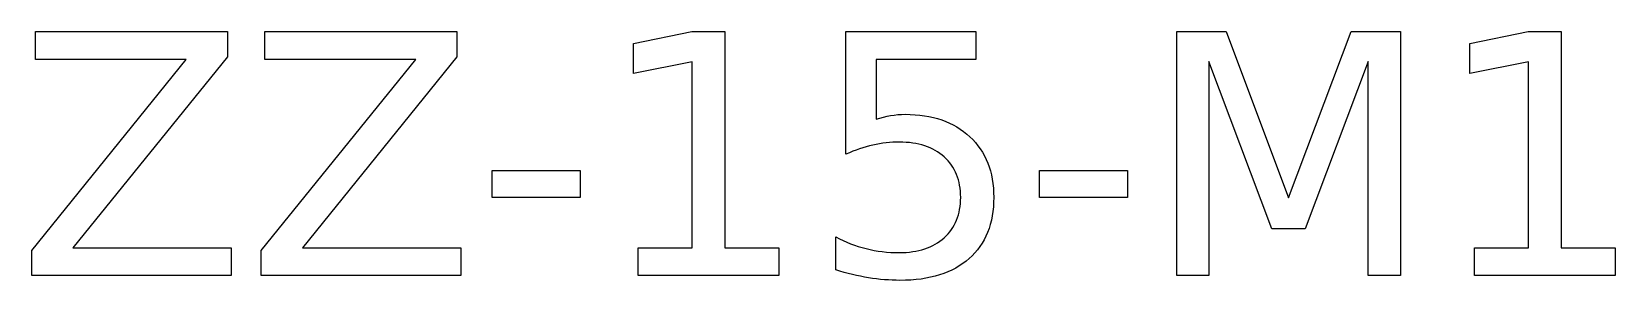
# Model space of a CAD drawing. Header units: millimetres. Extents: x -6.4 to 6.4, y -1 to 1.
import ezdxf

# ---------------------------------------------------------------- set-up
doc = ezdxf.new("R2010")
doc.units = ezdxf.units.MM
doc.layers.add('LASER_MARK', color=7, linetype='Continuous')

msp = doc.modelspace()

# ---------------------------------------------------------------- linework, layer by layer
at = {"layer": 'LASER_MARK'}
for points in [[(-6.329172, 1), (-4.78778, 1), (-4.78778, 0.797635), (-6.028252, -0.738502), (-4.757556, -0.738502), (-4.757556, -0.961892), (-6.359396, -0.961892), (-6.359396, -0.759527), (-5.118922, 0.77661), (-6.329172, 0.77661)], [(-4.485546, 1), (-2.944152, 1), (-2.944152, 0.797635), (-4.184625, -0.738502), (-2.913929, -0.738502), (-2.913929, -0.961892), (-4.515768, -0.961892), (-4.515768, -0.759527), (-3.275296, 0.77661), (-4.485546, 0.77661)], [(-1.488173, -0.738502), (-1.054533, -0.738502), (-1.054533, 0.758213), (-1.526281, 0.663601), (-1.526281, 0.905388), (-1.057161, 1), (-0.791721, 1), (-0.791721, -0.738502), (-0.358081, -0.738502), (-0.358081, -0.961892), (-1.488173, -0.961892)], [(0.180684, 1), (1.222734, 1), (1.222734, 0.77661), (0.423784, 0.77661), (0.423784, 0.295664), (0.452694, 0.304903), (0.481604, 0.312911), (0.510512, 0.319686), (0.539422, 0.32523), (0.568332, 0.329542), (0.59724, 0.332622), (0.62615, 0.334469), (0.65506, 0.335085), (0.69559, 0.334382), (0.735053, 0.332273), (0.773448, 0.328756), (0.810776, 0.323834), (0.847036, 0.317505), (0.882228, 0.309769), (0.916352, 0.300627), (0.949409, 0.290079), (0.981397, 0.278124), (1.01232, 0.264763), (1.042174, 0.249995), (1.070959, 0.233821), (1.098678, 0.21624), (1.125329, 0.197253), (1.150912, 0.176859), (1.175428, 0.155059), (1.19866, 0.132058), (1.220392, 0.108061), (1.240628, 0.083068), (1.259362, 0.05708), (1.2766, 0.030095), (1.292338, 0.002115), (1.306577, -0.026861), (1.319317, -0.056833), (1.330559, -0.087801), (1.340301, -0.119764), (1.348544, -0.152724), (1.35529, -0.186679), (1.360536, -0.22163), (1.364282, -0.257576), (1.366531, -0.294519), (1.36728, -0.332457), (1.36651, -0.371492), (1.3642, -0.409422), (1.36035, -0.446249), (1.354961, -0.481973), (1.348031, -0.516593), (1.339562, -0.550109), (1.329553, -0.582521), (1.318003, -0.61383), (1.304914, -0.644036), (1.290285, -0.673138), (1.274116, -0.701136), (1.256407, -0.728031), (1.237158, -0.753822), (1.216369, -0.778509), (1.19404, -0.802093), (1.170171, -0.824573), (1.144901, -0.845816), (1.118368, -0.865689), (1.090573, -0.884191), (1.061515, -0.901322), (1.031194, -0.917083), (0.99961, -0.931474), (0.966763, -0.944494), (0.932654, -0.956143), (0.897283, -0.966422), (0.860648, -0.975331), (0.822751, -0.982868), (0.78359, -0.989036), (0.743168, -0.993833), (0.701482, -0.997259), (0.658534, -0.999315), (0.614324, -1), (0.583372, -0.999671), (0.552275, -0.998686), (0.521036, -0.997043), (0.489651, -0.994744), (0.458125, -0.991787), (0.426454, -0.988173), (0.39464, -0.983903), (0.362681, -0.978975), (0.330518, -0.97339), (0.298087, -0.967148), (0.265389, -0.96025), (0.232425, -0.952694), (0.199193, -0.944481), (0.165694, -0.935611), (0.13193, -0.926084), (0.097898, -0.9159), (0.097898, -0.649146), (0.127588, -0.66473), (0.157523, -0.679287), (0.187705, -0.692818), (0.218135, -0.705322), (0.24881, -0.716799), (0.279731, -0.72725), (0.310899, -0.736675), (0.342313, -0.745072), (0.374077, -0.752464), (0.406292, -0.75887), (0.438957, -0.76429), (0.472076, -0.768725), (0.505647, -0.772175), (0.539669, -0.774639), (0.574142, -0.776117), (0.609068, -0.77661), (0.637114, -0.776143), (0.664422, -0.774741), (0.69099, -0.772406), (0.71682, -0.769136), (0.741911, -0.764932), (0.766262, -0.759794), (0.789874, -0.753721), (0.812747, -0.746715), (0.834881, -0.738774), (0.856275, -0.729899), (0.876931, -0.72009), (0.896847, -0.709346), (0.916024, -0.697669), (0.934462, -0.685057), (0.952161, -0.671511), (0.96912, -0.65703), (0.985192, -0.641749), (1.000226, -0.625801), (1.014224, -0.609185), (1.027185, -0.591902), (1.039109, -0.573952), (1.049996, -0.555334), (1.059846, -0.536049), (1.068659, -0.516097), (1.076437, -0.495478), (1.083176, -0.474191), (1.088878, -0.452237), (1.093545, -0.429616), (1.097174, -0.406327), (1.099766, -0.382371), (1.101322, -0.357748), (1.10184, -0.332457), (1.101322, -0.307167), (1.099766, -0.282544), (1.097174, -0.258588), (1.093545, -0.235299), (1.088878, -0.212678), (1.083176, -0.190724), (1.076437, -0.169437), (1.068659, -0.148817), (1.059846, -0.128865), (1.049996, -0.10958), (1.039109, -0.090963), (1.027185, -0.073012), (1.014224, -0.05573), (1.000226, -0.039114), (0.985192, -0.023165), (0.96912, -0.007884), (0.952161, 0.006596), (0.934462, 0.020142), (0.916024, 0.032754), (0.896847, 0.044432), (0.876931, 0.055175), (0.856275, 0.064984), (0.834881, 0.073859), (0.812747, 0.0818), (0.789874, 0.088807), (0.766262, 0.094879), (0.741911, 0.100017), (0.71682, 0.104221), (0.69099, 0.107491), (0.664422, 0.109827), (0.637114, 0.111228), (0.609068, 0.111695), (0.582467, 0.111326), (0.555888, 0.110217), (0.529331, 0.108369), (0.502792, 0.105782), (0.476275, 0.102456), (0.449778, 0.09839), (0.423303, 0.093586), (0.396847, 0.088042), (0.370329, 0.081718), (0.343668, 0.074573), (0.316864, 0.066606), (0.289915, 0.057819), (0.262823, 0.04821), (0.235587, 0.037779), (0.208207, 0.026528), (0.180684, 0.014455)], [(2.837713, 1), (3.233246, 1), (3.733903, -0.335085), (4.237188, 1), (4.63272, 1), (4.63272, -0.961892), (4.37385, -0.961892), (4.37385, 0.760841), (3.867937, -0.584757), (3.601182, -0.584757), (3.09527, 0.760841), (3.09527, -0.961892), (2.837713, -0.961892)], [(5.229304, -0.738502), (5.662944, -0.738502), (5.662944, 0.758213), (5.191196, 0.663601), (5.191196, 0.905388), (5.660315, 1), (5.925756, 1), (5.925756, -0.738502), (6.359396, -0.738502), (6.359396, -0.961892), (5.229304, -0.961892)], [(-2.661629, -0.116951), (-1.95335, -0.116951), (-1.95335, -0.332457), (-2.661629, -0.332457)], [(1.733903, -0.116951), (2.442182, -0.116951), (2.442182, -0.332457), (1.733903, -0.332457)]]:
    msp.add_lwpolyline(points, close=True, dxfattribs=at)

doc.saveas('drawing.dxf')
